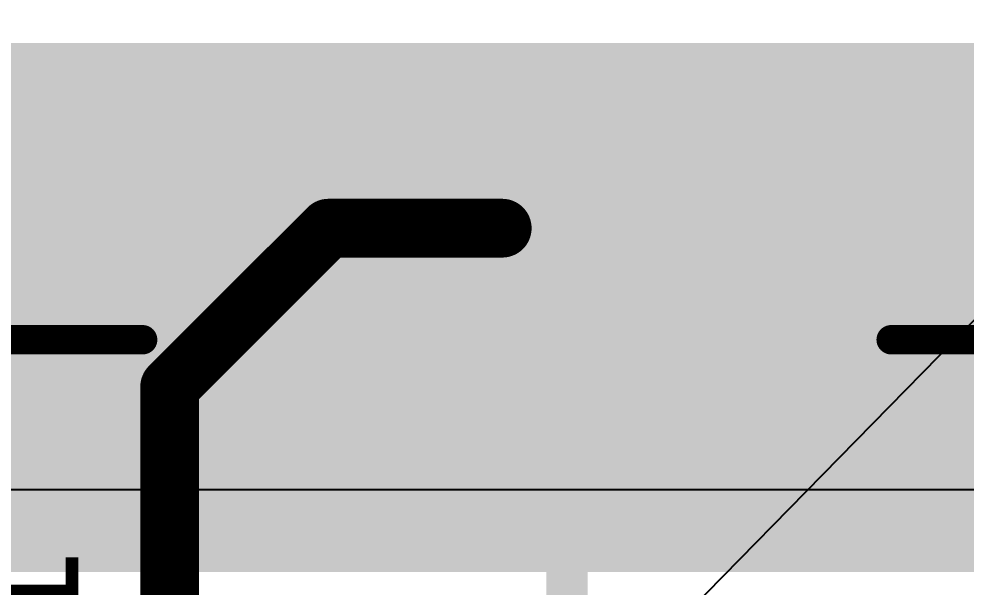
# Model space of a CAD drawing. Header units: millimetres. Extents: x 0 to 5381, y 0 to 5431.
# Drawn here: x 76.4 to 84.57, y 22.73 to 27.64 of the extents above; entities that cross this region are included whole.
import ezdxf

# ---------------------------------------------------------------- set-up
doc = ezdxf.new("R2010")
doc.units = ezdxf.units.MM
for name, color, linetype in [('TopLayer', 1, 'Continuous'), ('TopOverlay', 2, 'Continuous'), ('TopPaste', 8, 'Continuous'), ('TopSolder', 216, 'Continuous')]:
    doc.layers.add(name, color=color, linetype=linetype)
doc.styles.add('Arial', font='arial.ttf', dxfattribs={"height": 0.2})

# ---------------------------------------------------------------- blocks, each defined once
blk = doc.blocks.new('MWSA1206S_6R8MT_2')
at = {"layer": 'TopLayer'}
blk.add_hatch(color=1, dxfattribs=at).paths.add_polyline_path([(-7.5, 3), (-4.5, 3), (-4.5, -3), (-7.5, -3)])
at = {"layer": 'TopPaste'}
blk.add_hatch(color=8, dxfattribs=at).paths.add_polyline_path([(-7.5, 3), (-4.5, 3), (-4.5, -3), (-7.5, -3)])
at = {"layer": 'TopSolder'}
blk.add_hatch(color=216, dxfattribs=at).paths.add_polyline_path([(-7.5508, 3.0508), (-4.4492, 3.0508), (-4.4492, -3.0508), (-7.5508, -3.0508)])
at = {"layer": 'TopOverlay', "const_width": 0.254}
for points in [[(-6.71, 6.25), (-6.71, 3.2311)], [(-6.71, -3.2311), (-6.71, -6.33)]]:
    blk.add_lwpolyline(points, dxfattribs=at)
at = {"layer": 'TopOverlay', "const_width": 0.127}
for points in [[(-6.7735, 3.2311, 1), (-6.6465, 3.2311, 1)], [(-6.7735, -3.2311, 1), (-6.6465, -3.2311, 1)]]:
    blk.add_lwpolyline(points, format="xyb", close=True, dxfattribs=at)
blk = doc.blocks.new('10_VQFN_HR__3_3__5')
at = {"layer": 'TopSolder'}
blk.add_line((1.024, -0.4754), (-5298.8449, -5410.8815), dxfattribs=at)

msp = doc.modelspace()

# ---------------------------------------------------------------- hatches: boundary and pattern name
at = {"layer": 'TopLayer'}
for points in [[(75.2348, 27.432), (75.2348, 22.86), (86.233, 22.86), (86.233, 27.432)], [(80.9498, 24.892), (80.9498, 20.4978), (81.3054, 20.4978), (81.3054, 24.892)]]:
    msp.add_hatch(color=1, dxfattribs=at).paths.add_polyline_path(points)

# ---------------------------------------------------------------- linework, layer by layer
msp.add_line((88.1888, 23.5712), (73.9902, 23.5712), dxfattribs=at)
at = {"layer": 'TopLayer', "const_width": 0.508}
for points in [[(77.6986, 24.4616), (79.0688, 25.8318)], [(79.0688, 25.8318), (80.5688, 25.8318)], [(77.6986, 21.9202), (77.6986, 24.4616)]]:
    msp.add_lwpolyline(points, dxfattribs=at)
at = {"layer": 'TopLayer', "const_width": 0.254}
for points in [[(78.9418, 25.8318, 1), (79.1958, 25.8318, 1)], [(78.9418, 25.8318, 1), (79.1958, 25.8318, 1)], [(80.4418, 25.8318, 1), (80.6958, 25.8318, 1)], [(77.5716, 24.4616, 1), (77.8256, 24.4616, 1)], [(77.5716, 24.4616, 1), (77.8256, 24.4616, 1)]]:
    msp.add_lwpolyline(points, format="xyb", close=True, dxfattribs=at)

# ---------------------------------------------------------------- block references
for name, p, rotation in [('10_VQFN_HR__3_3__5', (81.7226, 20.5368), 180), ('MWSA1206S_6R8MT_2', (80.6958, 31.5778), 90)]:
    msp.add_blockref(name, p, dxfattribs=dict(rotation=rotation))

# ---------------------------------------------------------------- texts
at = {"layer": 'TopOverlay', "style": 'Arial'}
msp.add_text('C1', height=1.016, rotation=90, dxfattribs=at).set_placement((76.911, 21.2431))

doc.saveas('drawing.dxf')
